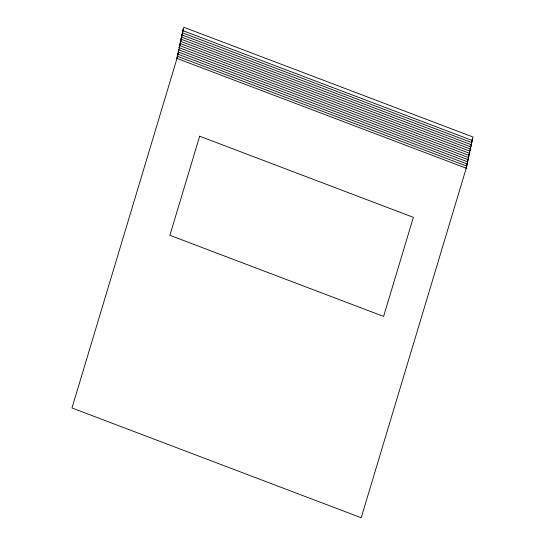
<?xml version="1.0" encoding="UTF-8"?>
<svg xmlns="http://www.w3.org/2000/svg" width="545" height="545" viewBox="0 0 545 545"><rect width="100%" height="100%" fill="white"/><g stroke="black" fill="none" stroke-linecap="round" stroke-linejoin="round"><path stroke-width="0.82" d="M182.786 30.615L183.801 27.25L473.019 137.027L472.004 140.399L182.786 30.615L183.338 29.382L182.33 32.755L471.548 142.531L472.099 141.298L471.091 144.663L181.873 34.887L182.882 31.521L182.33 32.755M181.417 37.019L181.969 35.786L180.954 39.158L470.178 148.935L471.187 145.563L470.635 146.796L181.417 37.019L182.221 34.328M180.497 41.291L181.056 40.057L180.041 43.423L469.259 153.2L470.274 149.834L469.715 151.067L180.497 41.291L181.512 37.918L180.954 39.158M179.584 45.562L180.136 44.322L179.128 47.694L468.346 157.471L469.361 154.099L468.802 155.339L179.584 45.562L180.599 42.19L180.041 43.423M179.482 47.136L178.671 49.827L467.889 159.603L468.441 158.37L467.433 161.742L178.215 51.959L179.019 49.268M177.752 54.098L178.31 52.865L177.295 56.23L466.513 166.007L467.528 162.642L466.976 163.875L177.752 54.098L178.767 50.726L178.215 51.959M176.839 58.363L177.397 57.13L71.981 407.973L361.199 517.75L466.615 166.906L466.057 168.139L176.839 58.363L177.854 54.997L177.295 56.23M471.548 142.531L472.563 139.159L472.004 140.399M470.635 146.796L471.643 143.43L471.091 144.663M469.715 151.067L470.73 147.702L470.178 148.935M468.802 155.339L469.817 151.966L469.259 153.2M467.889 159.603L468.898 156.238L468.346 157.471M466.976 163.875L467.985 160.502L467.433 161.742M466.057 168.139L467.072 164.774L466.513 166.007M181.873 34.887L182.425 33.654M179.128 47.694L179.68 46.461M199.661 136.223L169.89 235.304L383.598 316.42L413.369 217.339L199.661 136.223"/></g></svg>
